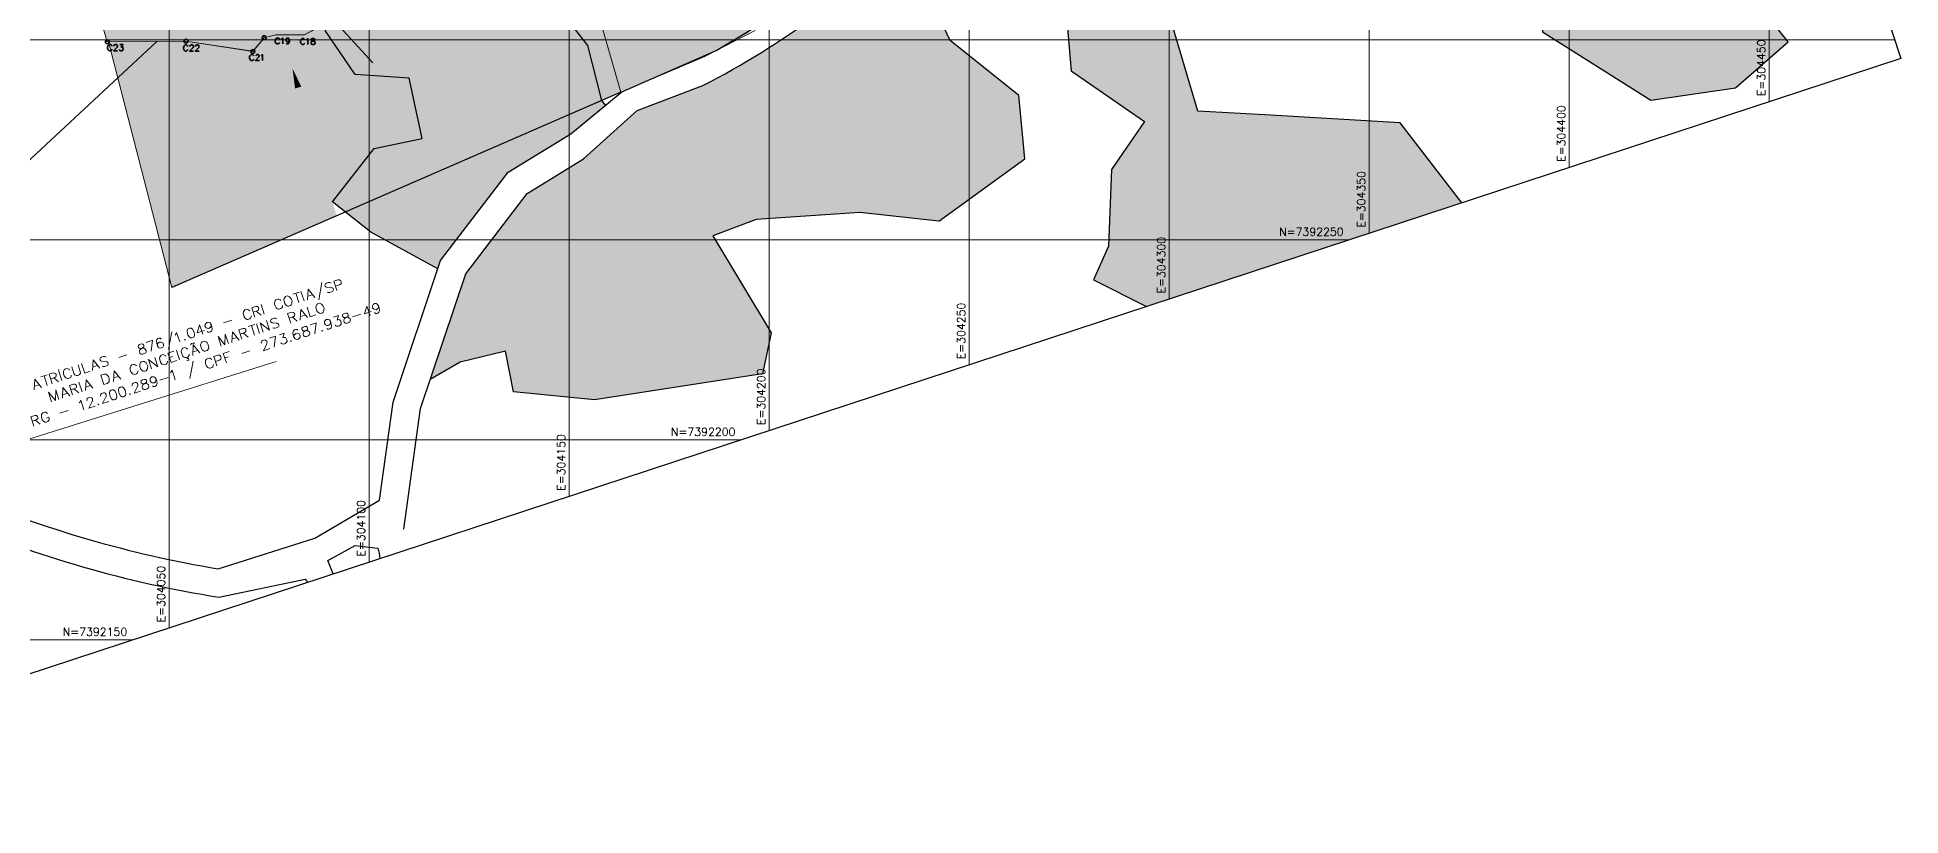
# Model space of a CAD drawing. Header units: metres. Extents: x 294767 to 326364, y 7392106 to 7497262.
# Drawn here: x 304017.1 to 304482.8, y 7392106 to 7392300.6 of the extents above; entities that cross this region are included whole.
import ezdxf
from ezdxf.enums import TextEntityAlignment as Align

# ---------------------------------------------------------------- set-up
doc = ezdxf.new("R2010")
doc.units = ezdxf.units.M
doc.header["$LTSCALE"] = 0.1
doc.linetypes.add('ACAD_ISO04W100', pattern=[30, 24, -3, 0, -3])
doc.layers.get('0').update_dxf_attribs({"color": 6})
doc.layers.add('1. LIMITE  2', color=8, linetype='ACAD_ISO04W100')
doc.layers.add('1. VEGETAÇAO', color=106, linetype='ACAD_ISO04W100')
doc.layers.add('MALHA', color=1, linetype='Continuous', lineweight=0)
doc.styles.add('ROMANS', font='romans.shx', dxfattribs={"height": 2})

msp = doc.modelspace()

# ---------------------------------------------------------------- hatches: boundary and pattern name
h = msp.add_hatch()
h.set_pattern_fill('ANGLE', color=8, scale=0.36, angle=180)
h.set_pattern_definition([(180, (20.423, 389.72), (-3e-16, -2.5146), [1.8288, -0.6858]), (270, (20.423, 389.72), (2.5146, -5e-16), [1.8288, -0.6858])])
h.paths.add_polyline_path([(304262.381, 7392286.102), (304245.24, 7392299.806), (304237.137, 7392316.936), (304233.29, 7392323.724, -0.0685617), (304183.399, 7392288.522), (304167.04, 7392282.338), (304153.631, 7392270.229), (304139.528, 7392261.574), (304124.152, 7392241.509), (304115.304, 7392215.08), (304122.817, 7392219.443), (304134.144, 7392222.182), (304136.112, 7392211.952), (304156.389, 7392209.985), (304198.321, 7392216.477), (304200.486, 7392226.707), (304185.922, 7392250.967), (304196.749, 7392255.098), (304222.634, 7392256.801), (304242.435, 7392254.645), (304263.94, 7392270.218)])
h.paths.add_polyline_path([(304373.144, 7392259.265), (304357.749, 7392279.25), (304325.336, 7392281.119), (304307.195, 7392282.165), (304300.092, 7392306.035), (304274.536, 7392303.855), (304275.525, 7392292.264), (304293.859, 7392279.562), (304285.556, 7392267.578), (304284.821, 7392248.416), (304281.081, 7392240.007), (304294.311, 7392233.338)])
h.paths.add_polyline_path([(304430.365, 7392329.705), (304408.549, 7392327.525), (304394.213, 7392317.247), (304393.278, 7392301.986), (304420.392, 7392284.856), (304441.585, 7392287.971), (304454.675, 7392299.494)])
h.paths.add_polyline_path([(304003.127, 7392289.128), (303999.685, 7392316.643), (303923.969, 7392321.557), (303843.514, 7392299.847), (303866.199, 7392230.875), (303879.719, 7392235.081), (303926.526, 7392249.64), (303930.36, 7392240.977), (303941.656, 7392215.459), (303987.337, 7392219.94), (303984.935, 7392244.416), (303982.477, 7392269.475)])
h.paths.add_polyline_path([(304154.598, 7392298.561), (304143.967, 7392312.333), (304128.275, 7392325.795), (304115.028, 7392320.202), (304101.051, 7392314.3), (304089.024, 7392302.294), (304096.523, 7392291.282), (304110.035, 7392290.382), (304113.257, 7392275.347), (304101.292, 7392272.783), (304090.849, 7392259.481), (304094.096, 7392256.933), (304158.092, 7392284.786)])
h.paths.add_polyline_path([(304134.761, 7392266.861), (304150.409, 7392276.464), (304159.068, 7392283.601), (304158.092, 7392284.786), (304094.096, 7392256.933), (304100.46, 7392251.936), (304117.187, 7392242.755), (304117.885, 7392244.84)])
at = {"true_color": 0x000007}
msp.add_hatch(color=7, dxfattribs=at).paths.add_polyline_path([(304081.508, 7392287.824), (304080.864, 7392292.812), (304083.061, 7392288.286)])
at = {"layer": '1. LIMITE  2', "true_color": 0xffffff, "transparency": 33554687}
h = msp.add_hatch(color=7, dxfattribs=at)
h.dxf.hatch_style = 1
h.paths.add_polyline_path([(304262.381, 7392286.102), (304245.24, 7392299.806), (304237.137, 7392316.936), (304233.29, 7392323.724, -0.0685617), (304183.399, 7392288.522), (304167.04, 7392282.338), (304153.631, 7392270.229), (304139.528, 7392261.574), (304124.152, 7392241.509), (304115.304, 7392215.08), (304122.817, 7392219.443), (304134.144, 7392222.182), (304136.112, 7392211.952), (304156.389, 7392209.985), (304198.321, 7392216.477), (304200.486, 7392226.707), (304185.922, 7392250.967), (304196.749, 7392255.098), (304222.634, 7392256.801), (304242.435, 7392254.645), (304263.94, 7392270.218)])
h.paths.add_polyline_path([(304373.144, 7392259.265), (304357.749, 7392279.25), (304325.336, 7392281.119), (304307.195, 7392282.165), (304300.092, 7392306.035), (304274.536, 7392303.855), (304275.525, 7392292.264), (304293.859, 7392279.562), (304285.556, 7392267.578), (304284.821, 7392248.416), (304281.081, 7392240.007), (304294.311, 7392233.338)])
h.paths.add_polyline_path([(304430.365, 7392329.705), (304408.549, 7392327.525), (304394.213, 7392317.247), (304393.278, 7392301.986), (304420.392, 7392284.856), (304441.585, 7392287.971), (304454.675, 7392299.494)])
h.paths.add_polyline_path([(304003.127, 7392289.128), (303999.685, 7392316.643), (303923.969, 7392321.557), (303843.514, 7392299.847), (303866.199, 7392230.875), (303879.719, 7392235.081), (303926.526, 7392249.64), (303930.36, 7392240.977), (303941.656, 7392215.459), (303987.337, 7392219.94), (303984.935, 7392244.416), (303982.477, 7392269.475)])
h.paths.add_polyline_path([(304154.598, 7392298.561), (304143.967, 7392312.333), (304128.275, 7392325.795), (304115.028, 7392320.202), (304101.051, 7392314.3), (304089.024, 7392302.294), (304096.523, 7392291.282), (304110.035, 7392290.382), (304113.257, 7392275.347), (304101.292, 7392272.783), (304090.849, 7392259.481), (304094.096, 7392256.933), (304158.092, 7392284.786)])
h.paths.add_polyline_path([(304134.761, 7392266.861), (304150.409, 7392276.464), (304159.068, 7392283.601), (304158.092, 7392284.786), (304094.096, 7392256.933), (304100.46, 7392251.936), (304117.187, 7392242.755), (304117.885, 7392244.84)])
at = {"layer": '1. VEGETAÇAO', "true_color": 0x58ba48, "transparency": 33554636}
h = msp.add_hatch(dxfattribs=at)
h.set_pattern_fill('GRASS', color=85, scale=0.05, angle=195)
h.set_pattern_definition([(285, (49.00995, -517.7818), (1.09985226268, -0.63499999992), [0.238125, -1.557926224]), (240, (49.01, -517.7818), (1.0998522628, -0.635), [0.238125, -1.031875]), (330, (49.01, -517.7818), (0.635, 1.0998522628), [0.238125, -1.031875])])
h.paths.add_polyline_path([(304161.728, 7392403.249), (304057.227, 7392368.909), (304064.52, 7392346.716), (304058.546, 7392335.266), (304027.196, 7392324.964), (304034.562, 7392299.453), (304034.859, 7392299.453), (304050.717, 7392238.053), (304091.898, 7392255.976), (304090.849, 7392259.481), (304101.292, 7392272.783), (304113.257, 7392275.347), (304110.035, 7392290.382), (304096.523, 7392291.282), (304089.024, 7392302.294), (304101.051, 7392314.3), (304128.275, 7392325.795), (304143.967, 7392312.333), (304154.598, 7392298.561), (304158.092, 7392284.786), (304165.388, 7392287.937), (304183.925, 7392295.819), (304195.126, 7392301.62)])

# ---------------------------------------------------------------- linework, layer by layer
at = {"color": 2}
msp.add_line((304162.946, 7392286.899), (304050.717, 7392238.053), dxfattribs=at)
at = {"color": 8}
msp.add_lwpolyline([(303783.233, 7392483.132), (304358.821, 7392672.439), (304482.844, 7392295.345), (303907.257, 7392106.038)], close=True, dxfattribs=at)
at = {"color": 7, "linetype": 'Continuous', "lineweight": 5}
msp.add_lwpolyline([(304196.475, 7392302.319), (304183.925, 7392295.819), (304162.946, 7392286.899), (304145.634, 7392347.192), (304135.987, 7392352.875), (304132.452, 7392352.908), (304130.073, 7392347.324), (304119.567, 7392344.582), (304108.5, 7392336.587), (304099.613, 7392338.503), (304089.173, 7392328.394), (304085.241, 7392320.3), (304085.308, 7392311.446), (304086.299, 7392306.688), (304086.497, 7392302.691), (304083.854, 7392301.237), (304076.718, 7392301.237), (304073.777, 7392300.51), (304070.936, 7392297.107), (304054.219, 7392299.618), (304034.562, 7392299.453), (303974.235, 7392508.382), (303998.226, 7392521.222)], dxfattribs=at)
at = {"color": 160, "linetype": 'Continuous', "lineweight": 20, "true_color": 0x0000a0}
msp.add_lwpolyline([(304034.562, 7392299.453), (304054.236, 7392299.618), (304070.936, 7392297.091), (304073.761, 7392300.51), (304076.718, 7392301.237), (304083.837, 7392301.237), (304086.497, 7392302.674), (304086.282, 7392306.688), (304085.308, 7392311.429), (304085.225, 7392320.3), (304089.156, 7392328.377), (304099.596, 7392338.487), (304108.483, 7392336.587), (304119.567, 7392344.582), (304130.057, 7392347.324), (304132.452, 7392352.908), (304135.971, 7392352.858), (304145.618, 7392347.192)], dxfattribs=at)
at = {"color": 8}
for points in [[(304086.49, 7392175.39), (304102.616, 7392184.936), (304106.031, 7392209.429), (304117.885, 7392244.84), (304134.761, 7392266.861), (304150.409, 7392276.464), (304163.201, 7392287.007), (304186.776, 7392297.296), (304203.733, 7392307.459), (304234.363, 7392332.706)], [(304441.585, 7392287.971), (304454.675, 7392299.494), (304430.365, 7392329.705), (304408.549, 7392327.525), (304394.213, 7392317.247), (304393.278, 7392301.986), (304420.392, 7392284.856), (304441.585, 7392287.971)], [(304117.187, 7392242.755), (304100.46, 7392251.936), (304090.849, 7392259.481), (304101.292, 7392272.783), (304113.257, 7392275.347), (304110.035, 7392290.382), (304096.523, 7392291.282), (304089.024, 7392302.294), (304101.051, 7392314.3), (304115.028, 7392320.202), (304128.275, 7392325.795), (304143.967, 7392312.333), (304154.598, 7392298.561), (304158.092, 7392284.786), (304159.068, 7392283.601)], [(304242.435, 7392254.645), (304263.94, 7392270.218), (304262.381, 7392286.102), (304245.24, 7392299.806), (304237.137, 7392316.936), (304233.29, 7392323.724)], [(304373.144, 7392259.265), (304357.749, 7392279.25), (304325.336, 7392281.119), (304307.195, 7392282.165), (304300.092, 7392306.035), (304274.536, 7392303.855), (304275.525, 7392292.264), (304293.859, 7392279.562), (304285.556, 7392267.578), (304284.821, 7392248.416), (304281.081, 7392240.007), (304294.311, 7392233.338)], [(304242.435, 7392254.645), (304222.634, 7392256.801), (304196.749, 7392255.098), (304185.922, 7392250.967), (304200.486, 7392226.707), (304198.321, 7392216.477), (304156.389, 7392209.985), (304136.112, 7392211.952), (304134.144, 7392222.182), (304122.817, 7392219.443), (304115.304, 7392215.08)]]:
    msp.add_lwpolyline(points, dxfattribs=at)
for points in [[(304108.668, 7392177.652), (304112.874, 7392207.821), (304124.152, 7392241.509), (304139.528, 7392261.574), (304153.631, 7392270.229), (304167.04, 7392282.338), (304183.399, 7392288.522, 0.0754132), (304237.689, 7392327.948), (304237.689, 7392327.948), (304237.689, 7392327.948)], [(303877.044, 7392193.395, -0.1031652), (303926.767, 7392209.58, -0.1059411), (303965.696, 7392204.026, 0.0449981), (303998.274, 7392186.41, 0.0599696), (304062.321, 7392167.776), (304086.49, 7392175.39, -0.05399), (304086.49, 7392175.39, -0.05399)], [(303880.524, 7392187.321, -0.1028736), (303927.391, 7392202.606, -0.1032219), (303962.529, 7392197.729, 0.0440212), (303995.52, 7392179.974, 0.0611288), (304062.478, 7392160.659), (304084.02, 7392165.137, -0.0080092), (304084.725, 7392164.406, -0.0080092)], [(304091.018, 7392166.476, -0.0165271), (304089.74, 7392169.863), (304096.544, 7392173.572), (304102.235, 7392172.954, -0.0247525), (304102.714, 7392170.323, -0.0247525)]]:
    msp.add_lwpolyline(points, format="xyb", dxfattribs=at)
at = {"color": 7, "linetype": 'Continuous', "lineweight": 15, "true_color": 0x000007}
for points in [[(304100.918, 7392294.25), (304085.308, 7392311.429)], [(304034.859, 7392299.453), (304050.717, 7392238.053), (304050.717, 7392238.053)]]:
    msp.add_lwpolyline(points, dxfattribs=at)
at = {"color": 7, "linetype": 'Continuous', "lineweight": 5, "true_color": 0x000007}
for points in [[(304046.933, 7392299.557), (303997.477, 7392253.555), (304013.593, 7392199.716), (304076.771, 7392219.567)], [(304080.956, 7392236.414), (304082.509, 7392236.925)], [(304081.709, 7392236.662), (304082.488, 7392234.292)], [(304083.743, 7392234.705), (304082.964, 7392237.074)], [(304084.654, 7392235.004), (304084.769, 7392237.668), (304086.474, 7392235.603)], [(304088.233, 7392239.294), (304087.417, 7392235.009)], [(304090.552, 7392239.17), (304090.224, 7392239.323), (304089.869, 7392239.345), (304089.382, 7392239.185), (304089.11, 7392238.957), (304088.936, 7392238.639), (304089.003, 7392238.435), (304089.211, 7392238.225), (304089.373, 7392238.156), (304089.649, 7392238.108), (304090.36, 7392238.116), (304090.631, 7392238.083), (304090.798, 7392237.999), (304090.991, 7392237.836), (304091.11, 7392237.475), (304090.936, 7392237.158), (304090.648, 7392236.976), (304090.161, 7392236.816), (304089.822, 7392236.791), (304089.493, 7392236.944)], [(304091.981, 7392237.311), (304091.202, 7392239.68), (304092.206, 7392240.011), (304092.577, 7392239.993), (304092.728, 7392239.904), (304092.931, 7392239.71), (304093.039, 7392239.38), (304092.991, 7392239.104), (304092.907, 7392238.989), (304092.619, 7392238.755), (304091.615, 7392238.425)], [(304070.173, 7392232.241), (304069.98, 7392232.404), (304069.667, 7392232.562), (304069.422, 7392232.621), (304068.936, 7392232.461), (304068.773, 7392232.268), (304068.615, 7392231.955), (304068.556, 7392231.71), (304068.597, 7392231.323), (304068.783, 7392230.758), (304068.969, 7392230.455), (304069.172, 7392230.26), (304069.485, 7392230.103), (304069.715, 7392230.091), (304070.201, 7392230.251), (304070.38, 7392230.397), (304070.537, 7392230.709), (304070.586, 7392230.986)], [(304071.441, 7392230.659), (304070.662, 7392233.028), (304071.666, 7392233.359), (304072.037, 7392233.341), (304072.188, 7392233.252), (304072.391, 7392233.058), (304072.458, 7392232.854), (304072.41, 7392232.577), (304072.341, 7392232.416), (304072.038, 7392232.229), (304071.033, 7392231.899)], [(304071.802, 7392232.151), (304073.01, 7392231.175)], [(304073.81, 7392231.438), (304073.031, 7392233.808)], [(304077.956, 7392234.801), (304077.779, 7392234.969), (304077.45, 7392235.122), (304077.205, 7392235.18), (304076.734, 7392235.026), (304076.572, 7392234.833), (304076.414, 7392234.52), (304076.355, 7392234.275), (304076.396, 7392233.888), (304076.581, 7392233.323), (304076.768, 7392233.02), (304076.971, 7392232.825), (304077.284, 7392232.667), (304077.514, 7392232.656), (304077.984, 7392232.811), (304078.163, 7392232.957), (304078.336, 7392233.274), (304078.369, 7392233.546)], [(304080.436, 7392229.165), (304079.656, 7392231.535), (304080.66, 7392231.865), (304081.063, 7392231.858), (304081.182, 7392231.759), (304081.375, 7392231.596), (304081.452, 7392231.361), (304081.404, 7392231.084), (304081.352, 7392230.98), (304081.032, 7392230.735), (304080.028, 7392230.405)], [(304082.805, 7392229.945), (304082.92, 7392232.608), (304084.61, 7392230.538)], [(304084.521, 7392233.135), (304085.3, 7392230.765), (304086.665, 7392231.214)], [(304084.735, 7392235.866), (304085.865, 7392236.238)], [(304099.472, 7392233.409), (304098.869, 7392231.489), (304100.548, 7392232.042)], [(304099.472, 7392233.409), (304100.251, 7392231.04), (304100.251, 7392231.04)], [(304102.356, 7392233.471), (304102.334, 7392233.116), (304102.181, 7392232.787), (304101.887, 7392232.569), (304101.762, 7392232.528), (304101.412, 7392232.534), (304101.094, 7392232.708), (304100.865, 7392232.981), (304100.824, 7392233.106), (304100.831, 7392233.508), (304100.999, 7392233.79), (304101.277, 7392234.003), (304101.402, 7392234.044), (304101.768, 7392234.043), (304102.07, 7392233.916), (304102.356, 7392233.471), (304102.542, 7392232.906), (304102.602, 7392232.3), (304102.47, 7392231.909), (304102.182, 7392231.675), (304101.946, 7392231.597), (304101.575, 7392231.614), (304101.398, 7392231.782)], [(304057.653, 7392228.75), (304057.055, 7392226.762), (304058.75, 7392227.319)], [(304057.653, 7392228.75), (304058.432, 7392226.38), (304058.432, 7392226.38)], [(304060.526, 7392228.791), (304060.504, 7392228.436), (304060.346, 7392228.123), (304060.074, 7392227.894), (304059.948, 7392227.853), (304059.577, 7392227.87), (304059.264, 7392228.028), (304059.036, 7392228.3), (304058.994, 7392228.426), (304059.011, 7392228.797), (304059.169, 7392229.109), (304059.458, 7392229.343), (304059.583, 7392229.385), (304059.938, 7392229.362), (304060.251, 7392229.204), (304060.526, 7392228.791), (304060.707, 7392228.241), (304060.767, 7392227.635), (304060.651, 7392227.197), (304060.363, 7392227.015), (304060.111, 7392226.933), (304059.772, 7392226.908), (304059.569, 7392227.102)], [(304063.641, 7392229.207), (304065.697, 7392229.883), (304065.697, 7392229.883)], [(304068.227, 7392225.15), (304067.448, 7392227.52), (304068.452, 7392227.85), (304068.854, 7392227.843), (304069.021, 7392227.759), (304069.167, 7392227.581), (304069.244, 7392227.345), (304069.243, 7392227.084), (304069.143, 7392226.964), (304068.824, 7392226.72), (304067.82, 7392226.39)], [(304069.817, 7392228.299), (304071.418, 7392228.825)], [(304070.618, 7392228.562), (304071.397, 7392226.193)], [(304072.637, 7392226.6), (304071.857, 7392228.97)], [(304073.531, 7392226.895), (304072.752, 7392229.264), (304075.132, 7392227.421), (304074.352, 7392229.791)], [(304076.966, 7392230.25), (304076.653, 7392230.408), (304076.251, 7392230.415), (304075.796, 7392230.265), (304075.523, 7392230.037), (304075.365, 7392229.724), (304075.433, 7392229.52), (304075.625, 7392229.305), (304075.787, 7392229.236), (304076.016, 7392229.225), (304076.774, 7392229.196), (304077.061, 7392229.168), (304077.212, 7392229.079), (304077.405, 7392228.916), (304077.523, 7392228.555), (304077.355, 7392228.274), (304077.03, 7392228.046), (304076.575, 7392227.896), (304076.225, 7392227.902), (304075.923, 7392228.029)], [(304080.828, 7392230.668), (304082.005, 7392229.682), (304082.005, 7392229.682)], [(304082.189, 7392227.377), (304081.996, 7392227.54), (304081.646, 7392227.546), (304081.395, 7392227.464), (304081.117, 7392227.251), (304080.975, 7392226.839), (304081.051, 7392226.238), (304081.231, 7392225.688), (304081.501, 7392225.238), (304081.819, 7392225.117), (304082.174, 7392225.094), (304082.3, 7392225.136), (304082.62, 7392225.38), (304082.756, 7392225.651), (304082.748, 7392226.048), (304082.706, 7392226.174), (304082.493, 7392226.451), (304082.212, 7392226.62), (304081.825, 7392226.579), (304081.7, 7392226.538), (304081.412, 7392226.356), (304081.238, 7392226.038), (304081.231, 7392225.688)], [(304082.887, 7392230.806), (304084.001, 7392231.173), (304084.001, 7392231.173)], [(304085.255, 7392228.733), (304086.824, 7392229.25), (304086.474, 7392226.509)], [(304088.321, 7392227.394), (304088.237, 7392227.228), (304088.404, 7392227.143), (304088.488, 7392227.31)], [(304090.383, 7392229.533), (304090.361, 7392229.178), (304090.208, 7392228.849), (304089.914, 7392228.631), (304089.805, 7392228.595), (304089.439, 7392228.597), (304089.121, 7392228.77), (304088.892, 7392229.043), (304088.851, 7392229.168), (304088.858, 7392229.571), (304089.026, 7392229.852), (304089.319, 7392230.07), (304089.429, 7392230.106), (304089.795, 7392230.105), (304090.097, 7392229.978), (304090.383, 7392229.533), (304090.569, 7392228.968), (304090.629, 7392228.362), (304090.497, 7392227.971), (304090.209, 7392227.737), (304089.973, 7392227.659), (304089.602, 7392227.677), (304089.425, 7392227.844)], [(304091.124, 7392230.664), (304092.364, 7392231.071), (304091.993, 7392229.924), (304092.354, 7392230.042), (304092.568, 7392230.026), (304092.73, 7392229.957), (304092.974, 7392229.638), (304093.041, 7392229.434), (304093.035, 7392229.031), (304092.866, 7392228.75), (304092.578, 7392228.516), (304092.264, 7392228.413), (304091.862, 7392228.42), (304091.695, 7392228.504), (304091.508, 7392228.651)], [(304095.873, 7392230.713), (304097.913, 7392231.383), (304097.913, 7392231.383)], [(304044.315, 7392224.363), (304045.916, 7392224.89), (304045.581, 7392222.154)], [(304048.043, 7392225.189), (304047.887, 7392225.399), (304047.485, 7392225.406), (304047.249, 7392225.328), (304046.961, 7392225.094), (304046.845, 7392224.656), (304046.952, 7392224.065), (304047.138, 7392223.5), (304047.361, 7392223.087), (304047.673, 7392222.929), (304048.029, 7392222.959), (304048.139, 7392222.995), (304048.474, 7392223.192), (304048.6, 7392223.494), (304048.607, 7392223.897), (304048.581, 7392223.975), (304048.337, 7392224.295), (304048.066, 7392224.432), (304047.664, 7392224.439), (304047.554, 7392224.402), (304047.266, 7392224.168), (304047.097, 7392223.887), (304047.138, 7392223.5)], [(304050.714, 7392226.955), (304049.898, 7392222.669), (304049.898, 7392222.669)], [(304051.505, 7392226.189), (304051.668, 7392226.381), (304051.91, 7392226.861), (304052.689, 7392224.492)], [(304052.645, 7392220.025), (304051.866, 7392222.395)], [(304054.657, 7392222.687), (304054.464, 7392222.849), (304054.151, 7392223.007), (304053.906, 7392223.066), (304053.419, 7392222.906), (304053.272, 7392222.718), (304053.099, 7392222.4), (304053.056, 7392222.16), (304053.096, 7392221.774), (304053.282, 7392221.209), (304053.469, 7392220.905), (304053.656, 7392220.706), (304053.974, 7392220.584), (304054.199, 7392220.536), (304054.685, 7392220.696), (304054.853, 7392220.873), (304055.021, 7392221.155), (304055.069, 7392221.431)], [(304053.992, 7392225.129), (304053.903, 7392224.978), (304054.054, 7392224.941), (304054.107, 7392225.045)], [(304055.439, 7392223.692), (304055.497, 7392223.937), (304055.497, 7392223.937)], [(304055.811, 7392224.04), (304055.628, 7392224.067), (304055.497, 7392223.937)], [(304055.811, 7392224.04), (304055.978, 7392223.956), (304056.145, 7392223.976), (304056.292, 7392224.059), (304056.288, 7392224.336)], [(304055.941, 7392221.109), (304056.04, 7392223.768), (304057.745, 7392221.703)], [(304063.049, 7392223.447), (304062.27, 7392225.817), (304063.928, 7392223.736), (304064.074, 7392226.41), (304064.853, 7392224.041)], [(304065.732, 7392224.33), (304065.879, 7392227.004), (304067.537, 7392224.923)], [(304065.845, 7392225.202), (304066.975, 7392225.573), (304066.975, 7392225.573)], [(304068.62, 7392226.653), (304069.796, 7392225.666)], [(304073.102, 7392224.128), (304073.066, 7392224.238), (304073.124, 7392224.483), (304073.193, 7392224.645), (304073.408, 7392224.837), (304073.847, 7392224.981), (304074.087, 7392224.939), (304074.239, 7392224.849), (304074.431, 7392224.687), (304074.509, 7392224.451), (304074.466, 7392224.159), (304074.381, 7392223.783), (304073.622, 7392222.282), (304075.192, 7392222.798)], [(304075.087, 7392225.389), (304076.656, 7392225.905), (304076.306, 7392223.164)], [(304077.582, 7392226.21), (304078.822, 7392226.617), (304078.451, 7392225.47), (304078.765, 7392225.573), (304079.042, 7392225.577), (304079.188, 7392225.503), (304079.385, 7392225.168), (304079.452, 7392224.964), (304079.493, 7392224.578), (304079.324, 7392224.296), (304079.036, 7392224.062), (304078.675, 7392223.944), (304078.32, 7392223.966), (304078.153, 7392224.05), (304077.981, 7392224.202)], [(304080.413, 7392224.793), (304080.329, 7392224.626), (304080.495, 7392224.542), (304080.564, 7392224.704)], [(304025.168, 7392217.44), (304025.023, 7392217.618), (304024.71, 7392217.776), (304024.433, 7392217.824), (304023.978, 7392217.675), (304023.831, 7392217.487), (304023.658, 7392217.169), (304023.615, 7392216.929), (304023.608, 7392216.527), (304023.794, 7392215.962), (304024.028, 7392215.674), (304024.215, 7392215.474), (304024.544, 7392215.322), (304024.758, 7392215.305), (304025.213, 7392215.455), (304025.422, 7392215.611), (304025.58, 7392215.923), (304025.581, 7392216.185)], [(304025.673, 7392218.232), (304026.231, 7392216.537), (304026.475, 7392216.218), (304026.788, 7392216.06), (304027.143, 7392216.09), (304027.378, 7392216.167), (304027.666, 7392216.349), (304027.84, 7392216.667), (304027.831, 7392217.064), (304027.274, 7392218.758)], [(304028.168, 7392219.052), (304028.947, 7392216.683), (304030.313, 7392217.132)], [(304030.878, 7392217.318), (304031.008, 7392219.987), (304032.682, 7392217.911)], [(304030.944, 7392218.174), (304032.105, 7392218.556), (304032.105, 7392218.556)], [(304034.265, 7392220.658), (304033.984, 7392220.826), (304033.582, 7392220.833), (304033.142, 7392220.689), (304032.87, 7392220.46), (304032.696, 7392220.142), (304032.763, 7392219.938), (304032.971, 7392219.728), (304033.133, 7392219.659), (304033.363, 7392219.596), (304034.12, 7392219.619), (304034.392, 7392219.587), (304034.511, 7392219.487), (304034.704, 7392219.324), (304034.823, 7392218.963), (304034.696, 7392218.661), (304034.361, 7392218.464), (304033.922, 7392218.319), (304033.582, 7392218.294), (304033.254, 7392218.447)], [(304037.452, 7392220.593), (304039.46, 7392221.254), (304039.46, 7392221.254)], [(304041.883, 7392218.486), (304041.691, 7392218.648), (304041.378, 7392218.806), (304041.133, 7392218.865), (304040.693, 7392218.72), (304040.499, 7392218.517), (304040.326, 7392218.199), (304040.314, 7392217.97), (304040.307, 7392217.567), (304040.493, 7392217.002), (304040.727, 7392216.714), (304040.883, 7392216.505), (304041.201, 7392216.383), (304041.473, 7392216.351), (304041.912, 7392216.495), (304042.08, 7392216.672), (304042.248, 7392216.954), (304042.296, 7392217.23)], [(304045.647, 7392217.724), (304044.867, 7392220.093), (304047.216, 7392218.24), (304046.437, 7392220.609)], [(304049.227, 7392220.901), (304049.05, 7392221.069), (304048.722, 7392221.222), (304048.492, 7392221.285), (304048.006, 7392221.125), (304047.843, 7392220.933), (304047.685, 7392220.62), (304047.627, 7392220.375), (304047.667, 7392219.988), (304047.853, 7392219.423), (304048.039, 7392219.119), (304048.242, 7392218.925), (304048.545, 7392218.799), (304048.785, 7392218.756), (304049.271, 7392218.916), (304049.424, 7392219.088), (304049.608, 7392219.374), (304049.64, 7392219.646)], [(304050.511, 7392219.324), (304049.732, 7392221.693), (304051.175, 7392222.168)], [(304050.103, 7392220.563), (304050.982, 7392220.852)], [(304050.511, 7392219.324), (304051.955, 7392219.798)], [(304054.426, 7392219.846), (304054.593, 7392219.762), (304054.954, 7392219.88), (304054.991, 7392220.032), (304054.913, 7392220.267), (304054.809, 7392220.32), (304054.574, 7392220.242), (304054.45, 7392220.619)], [(304056.06, 7392219.636), (304055.244, 7392215.35), (304055.244, 7392215.35)], [(304056.007, 7392221.966), (304057.136, 7392222.337), (304057.136, 7392222.337)], [(304060.69, 7392220.045), (304060.487, 7392220.24), (304060.232, 7392220.382), (304059.944, 7392220.409), (304059.505, 7392220.264), (304059.306, 7392220.077), (304059.122, 7392219.791), (304059.121, 7392219.529), (304059.119, 7392219.111), (304059.3, 7392218.562), (304059.534, 7392218.274), (304059.689, 7392218.064), (304060.008, 7392217.943), (304060.284, 7392217.895), (304060.724, 7392218.039), (304060.933, 7392218.248), (304061.055, 7392218.513), (304061.103, 7392218.79)], [(304061.979, 7392218.452), (304061.2, 7392220.822), (304062.204, 7392221.152), (304062.601, 7392221.161), (304062.721, 7392221.061), (304062.898, 7392220.893), (304063.016, 7392220.532), (304062.974, 7392220.292), (304062.931, 7392220.157), (304062.612, 7392219.912), (304061.607, 7392219.582)], [(304064.348, 7392219.232), (304063.569, 7392221.601), (304065.013, 7392222.076)], [(304063.936, 7392220.487), (304064.814, 7392220.776)], [(304068.192, 7392221.609), (304070.232, 7392222.28)], [(304016.284, 7392212.518), (304016.431, 7392215.192), (304018.104, 7392213.117)], [(304016.397, 7392213.39), (304017.527, 7392213.762)], [(304018, 7392215.708), (304019.569, 7392216.224)], [(304018.8, 7392215.971), (304019.579, 7392213.602)], [(304020.835, 7392214.015), (304020.055, 7392216.384), (304021.06, 7392216.715), (304021.415, 7392216.692), (304021.582, 7392216.608), (304021.769, 7392216.409), (304021.836, 7392216.205), (304021.804, 7392215.933), (304021.719, 7392215.766), (304021.431, 7392215.585), (304020.427, 7392215.254)], [(304021.18, 7392215.502), (304022.388, 7392214.526)], [(304022.363, 7392217.352), (304022.469, 7392217.665)], [(304023.204, 7392214.794), (304022.425, 7392217.164)], [(304023.396, 7392210.405), (304023.495, 7392213.064), (304025.2, 7392210.999)], [(304025.891, 7392211.226), (304025.111, 7392213.595), (304026.116, 7392213.926), (304026.471, 7392213.903), (304026.638, 7392213.819), (304026.83, 7392213.657), (304026.908, 7392213.421), (304026.859, 7392213.144), (304026.76, 7392213.025), (304026.487, 7392212.796), (304025.483, 7392212.466)], [(304028.26, 7392212.005), (304027.481, 7392214.375)], [(304029.139, 7392212.294), (304029.285, 7392214.968), (304030.943, 7392212.888)], [(304029.252, 7392213.166), (304030.382, 7392213.538), (304030.382, 7392213.538)], [(304036.122, 7392214.591), (304036.268, 7392217.265), (304037.942, 7392215.19)], [(304036.235, 7392215.463), (304037.365, 7392215.834), (304037.365, 7392215.834)], [(304040.808, 7392213.507), (304040.772, 7392213.616), (304040.815, 7392213.857), (304040.899, 7392214.023), (304041.067, 7392214.2), (304041.553, 7392214.36), (304041.778, 7392214.312), (304041.945, 7392214.228), (304042.137, 7392214.065), (304042.215, 7392213.83), (304042.172, 7392213.538), (304042.04, 7392213.146), (304041.281, 7392211.645), (304042.882, 7392212.171)], [(304046.76, 7392215.186), (304046.737, 7392214.831), (304046.616, 7392214.512), (304046.291, 7392214.284), (304046.213, 7392214.258), (304045.816, 7392214.249), (304045.529, 7392214.433), (304045.3, 7392214.706), (304045.259, 7392214.831), (304045.266, 7392215.233), (304045.403, 7392215.505), (304045.727, 7392215.733), (304045.806, 7392215.759), (304046.203, 7392215.768), (304046.474, 7392215.631), (304046.76, 7392215.186), (304046.945, 7392214.621), (304047.006, 7392214.015), (304046.905, 7392213.634), (304046.585, 7392213.389), (304046.381, 7392213.322), (304045.979, 7392213.329), (304045.834, 7392213.507)], [(304047.746, 7392214.884), (304049.786, 7392215.555), (304049.786, 7392215.555)], [(304050.376, 7392216.775), (304050.57, 7392216.978), (304050.78, 7392217.395), (304051.56, 7392215.025)], [(304020.665, 7392209.507), (304019.886, 7392211.877), (304021.591, 7392209.812), (304021.69, 7392212.47), (304022.47, 7392210.101)], [(304023.462, 7392211.262), (304024.592, 7392211.633), (304024.592, 7392211.633)], [(304026.236, 7392212.713), (304027.46, 7392211.742)], [(304027.56, 7392209.271), (304027.754, 7392209.474), (304027.964, 7392209.891), (304028.744, 7392207.521)], [(304029.51, 7392209.791), (304029.474, 7392209.901), (304029.532, 7392210.146), (304029.57, 7392210.297), (304029.785, 7392210.49), (304030.224, 7392210.634), (304030.495, 7392210.602), (304030.662, 7392210.517), (304030.839, 7392210.35), (304030.917, 7392210.114), (304030.889, 7392209.827), (304030.741, 7392209.431), (304029.999, 7392207.934), (304031.568, 7392208.45)], [(304032.286, 7392208.965), (304032.202, 7392208.798), (304032.368, 7392208.714), (304032.437, 7392208.875)], [(304032.884, 7392210.9), (304032.848, 7392211.01), (304032.906, 7392211.255), (304032.99, 7392211.422), (304033.158, 7392211.599), (304033.629, 7392211.754), (304033.869, 7392211.711), (304034.036, 7392211.627), (304034.213, 7392211.459), (304034.29, 7392211.224), (304034.263, 7392210.937), (304034.115, 7392210.54), (304033.373, 7392209.044), (304034.973, 7392209.57)], [(304040.195, 7392211.566), (304040.11, 7392211.399), (304040.277, 7392211.315), (304040.361, 7392211.482)], [(304016.222, 7392203.403), (304015.442, 7392205.772), (304016.446, 7392206.103), (304016.844, 7392206.112), (304016.963, 7392206.012), (304017.156, 7392205.849), (304017.233, 7392205.614), (304017.19, 7392205.321), (304017.138, 7392205.217), (304016.813, 7392204.989), (304015.809, 7392204.658)], [(304016.609, 7392204.922), (304017.791, 7392203.919), (304017.791, 7392203.919)], [(304019.671, 7392206.555), (304019.484, 7392206.754), (304019.213, 7392206.891), (304018.926, 7392206.918), (304018.486, 7392206.774), (304018.287, 7392206.586), (304018.15, 7392206.315), (304018.102, 7392206.039), (304018.116, 7392205.626), (304018.297, 7392205.077), (304018.515, 7392204.783), (304018.718, 7392204.589), (304018.989, 7392204.452), (304019.266, 7392204.404), (304019.705, 7392204.549), (304019.915, 7392204.757), (304020.052, 7392205.028), (304020.084, 7392205.299), (304019.976, 7392205.629), (304019.411, 7392205.443)], [(304022.749, 7392206.663), (304024.804, 7392207.339), (304024.804, 7392207.339)]]:
    msp.add_lwpolyline(points, dxfattribs=at)
at = {"color": 7, "linetype": 'Continuous', "lineweight": 35, "true_color": 0x000007}
for points in [[(304035.074, 7392299.503), (304035.024, 7392299.75), (304034.826, 7392299.915), (304034.562, 7392299.998), (304034.347, 7392299.915), (304034.132, 7392299.75), (304034.099, 7392299.503), (304034.132, 7392299.238), (304034.347, 7392299.04), (304034.562, 7392298.99), (304034.826, 7392299.04), (304035.024, 7392299.238)], [(304054.731, 7392299.618), (304054.698, 7392299.882), (304054.484, 7392300.048), (304054.236, 7392300.13), (304054.021, 7392300.048), (304053.806, 7392299.882), (304053.757, 7392299.618), (304053.806, 7392299.37), (304054.021, 7392299.205), (304054.236, 7392299.123), (304054.484, 7392299.205), (304054.698, 7392299.37)], [(304071.432, 7392297.091), (304071.349, 7392297.306), (304071.184, 7392297.504), (304070.936, 7392297.553), (304070.672, 7392297.504), (304070.507, 7392297.306), (304070.424, 7392297.091), (304070.507, 7392296.826), (304070.672, 7392296.628), (304070.936, 7392296.579), (304071.184, 7392296.628), (304071.349, 7392296.826)], [(304074.273, 7392300.51), (304074.24, 7392300.725), (304074.025, 7392300.94), (304073.761, 7392300.973), (304073.546, 7392300.94), (304073.348, 7392300.725), (304073.298, 7392300.51), (304073.348, 7392300.262), (304073.546, 7392300.048), (304073.761, 7392299.998), (304074.025, 7392300.048), (304074.24, 7392300.262)], [(304085.853, 7392300.295), (304085.638, 7392300.262), (304085.572, 7392300.097), (304085.572, 7392299.965), (304085.638, 7392299.8), (304085.77, 7392299.75), (304086.067, 7392299.668), (304086.282, 7392299.585), (304086.447, 7392299.453), (304086.497, 7392299.337), (304086.497, 7392299.123), (304086.447, 7392298.941), (304086.365, 7392298.858), (304086.15, 7392298.825), (304085.853, 7392298.825), (304085.638, 7392298.858), (304085.572, 7392298.941), (304085.522, 7392299.123), (304085.522, 7392299.337), (304085.572, 7392299.453), (304085.737, 7392299.585), (304085.952, 7392299.668), (304086.249, 7392299.75), (304086.365, 7392299.8), (304086.447, 7392299.965), (304086.447, 7392300.097), (304086.365, 7392300.262), (304086.15, 7392300.295)]]:
    msp.add_lwpolyline(points, close=True, dxfattribs=at)
for points in [[(304034.562, 7392299.503), (304034.562, 7392299.536), (304034.562, 7392299.536)], [(304035.751, 7392298.396), (304035.669, 7392298.561), (304035.536, 7392298.693), (304035.371, 7392298.776), (304035.074, 7392298.776), (304034.942, 7392298.693), (304034.826, 7392298.561), (304034.727, 7392298.396), (304034.644, 7392298.181), (304034.644, 7392297.851), (304034.727, 7392297.636), (304034.826, 7392297.504), (304034.942, 7392297.339), (304035.074, 7392297.256), (304035.371, 7392297.256), (304035.536, 7392297.339), (304035.669, 7392297.504), (304035.751, 7392297.636)], [(304036.214, 7392298.396), (304036.214, 7392298.478), (304036.296, 7392298.66), (304036.379, 7392298.693), (304036.511, 7392298.776), (304036.808, 7392298.776), (304036.941, 7392298.693), (304037.023, 7392298.66), (304037.106, 7392298.478), (304037.106, 7392298.363), (304037.023, 7392298.181), (304036.891, 7392297.983), (304036.164, 7392297.256), (304037.139, 7392297.256)], [(304037.733, 7392298.776), (304038.493, 7392298.776), (304038.08, 7392298.181), (304038.279, 7392298.181), (304038.46, 7392298.148), (304038.493, 7392298.065), (304038.576, 7392297.851), (304038.576, 7392297.718), (304038.493, 7392297.504), (304038.378, 7392297.339), (304038.163, 7392297.256), (304037.948, 7392297.256), (304037.733, 7392297.339), (304037.651, 7392297.421), (304037.601, 7392297.553)], [(304054.731, 7392298.313), (304054.649, 7392298.478), (304054.484, 7392298.611), (304054.351, 7392298.693), (304054.054, 7392298.693), (304053.938, 7392298.611), (304053.806, 7392298.478), (304053.724, 7392298.313), (304053.641, 7392298.098), (304053.641, 7392297.768), (304053.724, 7392297.553), (304053.806, 7392297.388), (304053.938, 7392297.256), (304054.054, 7392297.173), (304054.351, 7392297.173), (304054.484, 7392297.256), (304054.649, 7392297.388), (304054.731, 7392297.553)], [(304054.236, 7392299.618), (304054.236, 7392299.668), (304054.236, 7392299.668)], [(304055.194, 7392298.313), (304055.194, 7392298.396), (304055.293, 7392298.528), (304055.376, 7392298.611), (304055.491, 7392298.693), (304055.788, 7392298.693), (304055.921, 7392298.611), (304056.003, 7392298.528), (304056.086, 7392298.396), (304056.086, 7392298.28), (304056.003, 7392298.098), (304055.871, 7392297.884), (304055.161, 7392297.173), (304056.135, 7392297.173)], [(304056.631, 7392298.313), (304056.631, 7392298.396), (304056.73, 7392298.528), (304056.763, 7392298.611), (304056.945, 7392298.693), (304057.226, 7392298.693), (304057.358, 7392298.611), (304057.44, 7392298.528), (304057.49, 7392298.396), (304057.49, 7392298.28), (304057.44, 7392298.098), (304057.275, 7392297.884), (304056.548, 7392297.173), (304057.573, 7392297.173)], [(304070.936, 7392297.091), (304070.936, 7392297.124), (304070.936, 7392297.124)], [(304073.761, 7392300.51), (304073.761, 7392300.56), (304073.761, 7392300.56)], [(304077.61, 7392300.097), (304077.577, 7392300.213), (304077.395, 7392300.395), (304077.279, 7392300.428), (304076.982, 7392300.428), (304076.85, 7392300.395), (304076.685, 7392300.213), (304076.635, 7392300.097), (304076.553, 7392299.882), (304076.553, 7392299.503), (304076.635, 7392299.288), (304076.685, 7392299.156), (304076.85, 7392299.04), (304076.982, 7392298.941), (304077.279, 7392298.941), (304077.395, 7392299.04), (304077.577, 7392299.156), (304077.61, 7392299.288)], [(304078.039, 7392300.18), (304078.204, 7392300.213), (304078.419, 7392300.428), (304078.419, 7392298.941)], [(304080.104, 7392299.915), (304080.071, 7392299.717), (304079.889, 7392299.585), (304079.691, 7392299.503), (304079.642, 7392299.503), (304079.427, 7392299.585), (304079.262, 7392299.717), (304079.179, 7392299.915), (304079.179, 7392299.998), (304079.262, 7392300.213), (304079.427, 7392300.395), (304079.642, 7392300.428), (304079.691, 7392300.428), (304079.889, 7392300.395), (304080.071, 7392300.213), (304080.104, 7392299.915), (304080.104, 7392299.585), (304080.071, 7392299.238), (304079.889, 7392299.04), (304079.691, 7392298.941), (304079.559, 7392298.941), (304079.344, 7392299.04), (304079.262, 7392299.156)], [(304083.953, 7392299.965), (304083.87, 7392300.097), (304083.738, 7392300.262), (304083.573, 7392300.295), (304083.276, 7392300.295), (304083.16, 7392300.262), (304083.028, 7392300.097), (304082.945, 7392299.965), (304082.863, 7392299.75), (304082.863, 7392299.37), (304082.945, 7392299.156), (304083.028, 7392299.04), (304083.16, 7392298.858), (304083.276, 7392298.825), (304083.573, 7392298.825), (304083.738, 7392298.858), (304083.87, 7392299.04), (304083.953, 7392299.156)], [(304084.382, 7392299.998), (304084.498, 7392300.097), (304084.713, 7392300.295), (304084.713, 7392298.825)], [(304071.184, 7392295.951), (304071.101, 7392296.067), (304070.969, 7392296.199), (304070.854, 7392296.281), (304070.556, 7392296.281), (304070.424, 7392296.199), (304070.259, 7392296.067), (304070.176, 7392295.951), (304070.127, 7392295.736), (304070.127, 7392295.356), (304070.176, 7392295.142), (304070.259, 7392295.009), (304070.424, 7392294.844), (304070.556, 7392294.811), (304070.854, 7392294.811), (304070.969, 7392294.844), (304071.101, 7392295.009), (304071.184, 7392295.142)], [(304071.696, 7392295.951), (304071.696, 7392295.984), (304071.779, 7392296.166), (304071.828, 7392296.199), (304071.993, 7392296.281), (304072.241, 7392296.281), (304072.406, 7392296.199), (304072.456, 7392296.166), (304072.539, 7392295.984), (304072.539, 7392295.868), (304072.456, 7392295.736), (304072.324, 7392295.521), (304071.613, 7392294.811), (304072.621, 7392294.811)], [(304073.051, 7392295.984), (304073.166, 7392296.067), (304073.381, 7392296.281), (304073.381, 7392294.811)]]:
    msp.add_lwpolyline(points, dxfattribs=at)
at = {"color": 7, "linetype": 'Continuous', "lineweight": 25, "true_color": 0x000007}
msp.add_lwpolyline([(304034.562, 7392299.453), (304034.562, 7392299.503), (304034.562, 7392299.503)], dxfattribs=at)
at = {"color": 7, "linetype": 'Continuous', "lineweight": 5, "true_color": 0x000007}
for points in [[(304079.135, 7392235.815), (304078.941, 7392235.612), (304078.783, 7392235.299), (304078.725, 7392235.054), (304078.765, 7392234.667), (304078.951, 7392234.103), (304079.138, 7392233.799), (304079.341, 7392233.605), (304079.653, 7392233.447), (304079.915, 7392233.446), (304080.354, 7392233.59), (304080.532, 7392233.736), (304080.706, 7392234.054), (304080.738, 7392234.325), (304080.755, 7392234.696), (304080.57, 7392235.261), (304080.325, 7392235.581), (304080.148, 7392235.748), (304079.82, 7392235.901), (304079.575, 7392235.96)], [(304087.094, 7392233.981), (304086.931, 7392233.789), (304086.773, 7392233.476), (304086.715, 7392233.23), (304086.755, 7392232.844), (304086.941, 7392232.279), (304087.128, 7392231.975), (304087.331, 7392231.781), (304087.633, 7392231.654), (304087.873, 7392231.612), (304088.344, 7392231.767), (304088.512, 7392231.943), (304088.696, 7392232.23), (304088.728, 7392232.502), (304088.746, 7392232.872), (304088.56, 7392233.437), (304088.316, 7392233.757), (304088.139, 7392233.925), (304087.81, 7392234.078), (304087.565, 7392234.136)], [(304054.954, 7392227.862), (304054.635, 7392227.618), (304054.549, 7392227.19), (304054.625, 7392226.589), (304054.728, 7392226.275), (304055.024, 7392225.746), (304055.347, 7392225.453), (304055.733, 7392225.493), (304055.937, 7392225.56), (304056.273, 7392225.757), (304056.358, 7392226.185), (304056.298, 7392226.791), (304056.194, 7392227.105), (304055.883, 7392227.629), (304055.56, 7392227.922), (304055.158, 7392227.929)], [(304083.561, 7392228.176), (304083.236, 7392227.948), (304083.193, 7392227.707), (304083.27, 7392227.472), (304083.463, 7392227.257), (304083.755, 7392227.214), (304084.22, 7392227.28), (304084.617, 7392227.289), (304084.904, 7392227.105), (304085.076, 7392226.953), (304085.2, 7392226.576), (304085.152, 7392226.352), (304085.067, 7392226.185), (304084.795, 7392225.956), (304084.34, 7392225.807), (304083.938, 7392225.813), (304083.787, 7392225.903), (304083.646, 7392226.065), (304083.522, 7392226.442), (304083.539, 7392226.656), (304083.692, 7392226.985), (304084.016, 7392227.213), (304084.43, 7392227.436), (304084.593, 7392227.629), (304084.636, 7392227.921), (304084.558, 7392228.156), (304084.366, 7392228.319), (304084.016, 7392228.326)], [(304093.729, 7392231.52), (304093.404, 7392231.292), (304093.393, 7392231.062), (304093.47, 7392230.827), (304093.631, 7392230.601), (304093.908, 7392230.553), (304094.389, 7392230.624), (304094.786, 7392230.633), (304095.057, 7392230.444), (304095.244, 7392230.297), (304095.368, 7392229.921), (304095.304, 7392229.691), (304095.236, 7392229.529), (304094.948, 7392229.295), (304094.508, 7392229.151), (304094.106, 7392229.158), (304093.986, 7392229.257), (304093.799, 7392229.404), (304093.675, 7392229.781), (304093.739, 7392230.011), (304093.86, 7392230.329), (304094.185, 7392230.557), (304094.598, 7392230.78), (304094.761, 7392230.973), (304094.788, 7392231.26), (304094.711, 7392231.496), (304094.534, 7392231.663), (304094.168, 7392231.665)], [(304042.62, 7392223.806), (304042.348, 7392223.577), (304042.3, 7392223.3), (304042.367, 7392223.096), (304042.575, 7392222.887), (304042.815, 7392222.844), (304043.327, 7392222.873), (304043.682, 7392222.903), (304043.995, 7392222.745), (304044.156, 7392222.52), (304044.259, 7392222.206), (304044.264, 7392221.929), (304044.174, 7392221.778), (304043.839, 7392221.581), (304043.4, 7392221.436), (304043.06, 7392221.411), (304042.898, 7392221.48), (304042.69, 7392221.69), (304042.587, 7392222.004), (304042.63, 7392222.296), (304042.788, 7392222.609), (304043.092, 7392222.796), (304043.49, 7392223.066), (304043.689, 7392223.253), (304043.732, 7392223.545), (304043.665, 7392223.749), (304043.462, 7392223.943), (304043.06, 7392223.95)], [(304058.284, 7392224.506), (304058.121, 7392224.313), (304057.963, 7392224), (304057.905, 7392223.755), (304057.914, 7392223.358), (304058.099, 7392222.793), (304058.318, 7392222.5), (304058.521, 7392222.306), (304058.823, 7392222.179), (304059.063, 7392222.136), (304059.55, 7392222.296), (304059.718, 7392222.473), (304059.886, 7392222.755), (304059.934, 7392223.031), (304059.904, 7392223.387), (304059.718, 7392223.951), (304059.521, 7392224.287), (304059.328, 7392224.449), (304059.016, 7392224.607), (304058.77, 7392224.666)], [(304043.063, 7392219.5), (304042.869, 7392219.297), (304042.695, 7392218.979), (304042.684, 7392218.749), (304042.677, 7392218.347), (304042.863, 7392217.782), (304043.097, 7392217.494), (304043.252, 7392217.284), (304043.571, 7392217.163), (304043.842, 7392217.13), (304044.281, 7392217.275), (304044.481, 7392217.462), (304044.618, 7392217.733), (304044.666, 7392218.01), (304044.683, 7392218.38), (304044.497, 7392218.945), (304044.253, 7392219.265), (304044.06, 7392219.428), (304043.779, 7392219.596), (304043.502, 7392219.644)], [(304033.752, 7392213.812), (304032.973, 7392216.181), (304033.789, 7392216.449), (304034.191, 7392216.443), (304034.457, 7392216.269), (304034.649, 7392216.106), (304034.894, 7392215.787), (304035.079, 7392215.222), (304035.062, 7392214.851), (304035.014, 7392214.574), (304034.893, 7392214.309), (304034.568, 7392214.08)], [(304037.819, 7392213.132), (304037.494, 7392212.903), (304037.398, 7392212.507), (304037.459, 7392211.901), (304037.577, 7392211.54), (304037.889, 7392211.016), (304038.196, 7392210.769), (304038.598, 7392210.762), (304038.786, 7392210.824), (304039.106, 7392211.069), (304039.207, 7392211.45), (304039.147, 7392212.056), (304039.028, 7392212.417), (304038.717, 7392212.94), (304038.404, 7392213.203), (304038.007, 7392213.194)], [(304043.358, 7392214.954), (304043.033, 7392214.725), (304042.975, 7392214.48), (304043.052, 7392214.245), (304043.26, 7392214.035), (304043.537, 7392213.987), (304044.002, 7392214.053), (304044.368, 7392214.051), (304044.686, 7392213.878), (304044.873, 7392213.731), (304044.997, 7392213.354), (304044.933, 7392213.124), (304044.865, 7392212.963), (304044.577, 7392212.729), (304044.137, 7392212.584), (304043.735, 7392212.591), (304043.568, 7392212.675), (304043.381, 7392212.822), (304043.257, 7392213.199), (304043.321, 7392213.429), (304043.473, 7392213.757), (304043.767, 7392213.975), (304044.227, 7392214.214), (304044.39, 7392214.406), (304044.417, 7392214.694), (304044.34, 7392214.929), (304044.163, 7392215.097), (304043.797, 7392215.098)], [(304035.528, 7392212.378), (304035.234, 7392212.16), (304035.107, 7392211.753), (304035.215, 7392211.163), (304035.333, 7392210.802), (304035.598, 7392210.263), (304035.936, 7392210.026), (304036.307, 7392210.009), (304036.542, 7392210.086), (304036.862, 7392210.331), (304036.963, 7392210.712), (304036.903, 7392211.318), (304036.784, 7392211.679), (304036.473, 7392212.202), (304036.16, 7392212.465), (304035.763, 7392212.456)]]:
    msp.add_lwpolyline(points, close=True, dxfattribs=at)
at = {"layer": 'MALHA', "color": 8}
for p, q in [((304350, 7392669.538), (304350, 7392251.653)), ((304300, 7392653.093), (304300, 7392235.209)), ((304250, 7392636.649), (304250, 7392218.764)), ((304200, 7392620.204), (304200, 7392202.319)), ((304150, 7392603.759), (304150, 7392185.875)), ((304100, 7392587.315), (304100, 7392169.43)), ((304050, 7392570.87), (304050, 7392152.985)), ((304400, 7392547.233), (304400, 7392268.098)), ((304450, 7392395.208), (304450, 7392284.543)), ((303843.464, 7392300), (304481.313, 7392300)), ((303859.909, 7392250), (304344.973, 7392250)), ((303876.354, 7392200), (304192.948, 7392200)), ((303892.798, 7392150), (304040.923, 7392150))]:
    msp.add_line(p, q, dxfattribs=at)

# ---------------------------------------------------------------- texts
at = {"layer": 'MALHA', "color": 8, "style": 'ROMANS'}
for s, p in [(' E=304450', (304449, 7392284.543)), (' E=304400', (304399, 7392268.098)), (' E=304350', (304349, 7392251.653)), (' E=304300', (304299, 7392235.209)), (' E=304250', (304249, 7392218.764)), (' E=304200', (304199, 7392202.319)), (' E=304150', (304149, 7392185.875)), (' E=304100', (304099, 7392169.43)), (' E=304050', (304049, 7392152.985))]:
    msp.add_text(s, height=2, rotation=90, dxfattribs=at).set_placement(p)
for s, p in [('N=7392250 ', (304344.973, 7392251)), ('N=7392200 ', (304192.948, 7392201)), ('N=7392150 ', (304040.923, 7392151))]:
    msp.add_text(s, height=2, dxfattribs=at).set_placement(p, align=Align.RIGHT)

doc.saveas('drawing.dxf')
